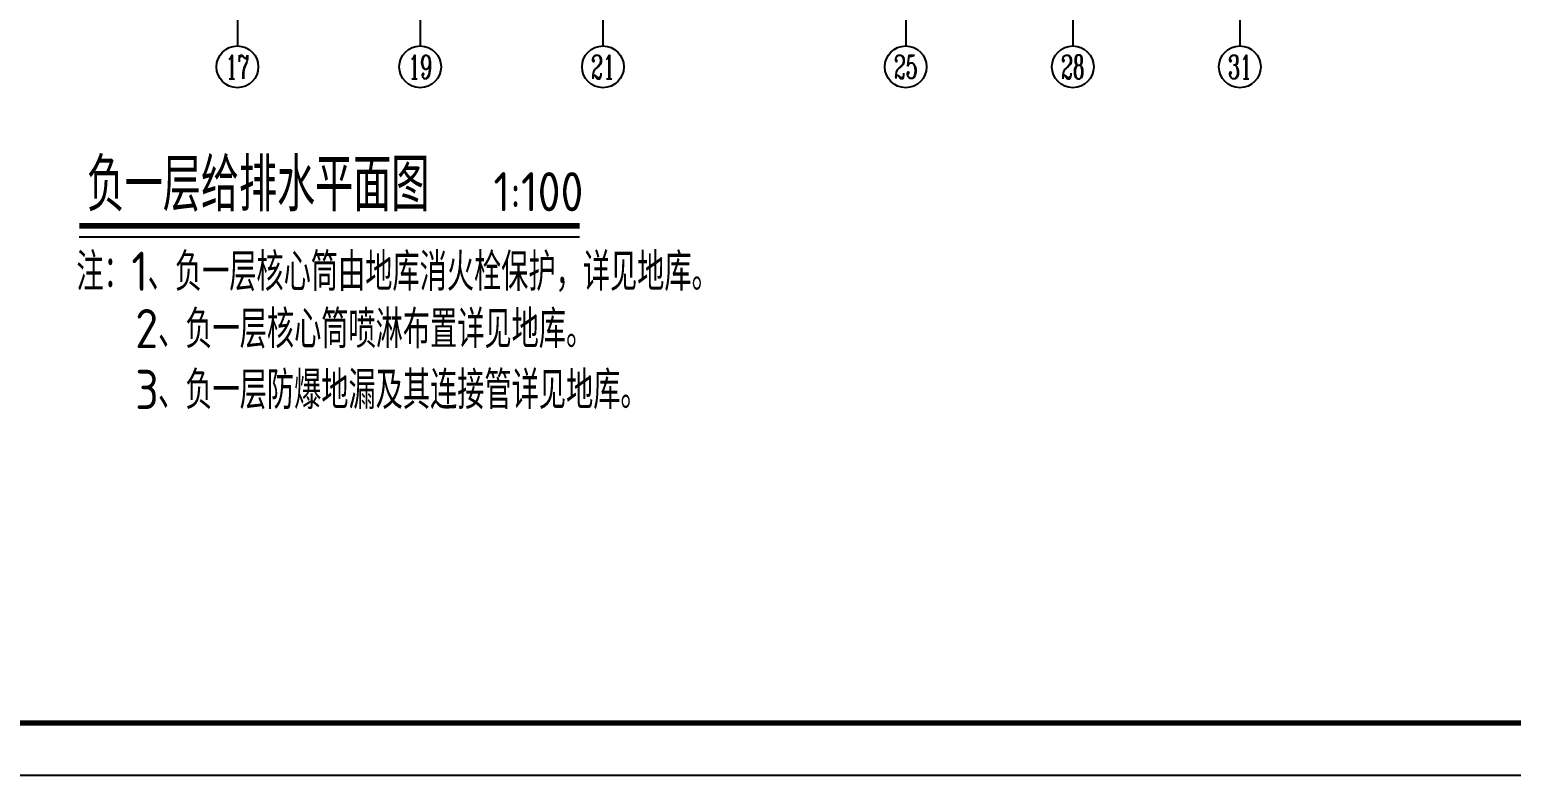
# Model space of a CAD drawing. Extents: x 27938 to 1507990, y 110129 to 923079.
# Drawn here: x 620329 to 648709, y 566159 to 580436 of the extents above; entities that cross this region are included whole.
import ezdxf
from ezdxf.enums import TextEntityAlignment as Align
from ezdxf.xclip import XClip

# ---------------------------------------------------------------- set-up
doc = ezdxf.new("R2010")
doc.units = 0
doc.header["$LTSCALE"] = 1000
doc.header["$MEASUREMENT"] = 0
doc.header["$XCLIPFRAME"] = 0
for name, color, linetype in [('AXIS', 3, 'Continuous'), ('AXIS_TEXT', 7, 'Continuous'), ('DIM_SYMB', 3, 'Continuous'), ('DOTE', 1, 'Continuous'), ('图框', 140, 'Continuous')]:
    doc.layers.add(name, color=color, linetype=linetype)
doc.layers.add('yichutu', color=7, linetype='Continuous', true_color=0xffffff, plot=False)
doc.styles.add('_TCH_AXIS', font='COMPLEX', dxfattribs={"bigfont": 'GBCBIG'})
doc.styles.add('COMPLEX', font='COMPLEX')
doc.styles.get("Standard").update_dxf_attribs({"font": 'gbenor.shx', "bigfont": 'gbcbig.shx'})

# ---------------------------------------------------------------- blocks, each defined once
blk = doc.blocks.new('A$C74D73064')
at = {"layer": 'DOTE', "color": 5}
for p, q in [((125240, 54519.3), (125305, 3986.3)), ((130305, 54519.3), (130305, 3986.3))]:
    blk.add_line(p, q, dxfattribs=at)
blk = doc.blocks.new('TK')
at = {"layer": '图框'}
blk.add_lwpolyline([(465375, 548714), (549475, 548714), (549475, 489314), (465375, 489314)], close=True, dxfattribs=at)
blk.add_lwpolyline([(465375, 548714), (549475, 548714), (549475, 489314), (465375, 489314)], close=True, dxfattribs=at)
at = {"layer": '图框', "const_width": 100}
blk.add_lwpolyline([(548475, 490314), (548475, 547714), (467875, 547714), (467875, 490314)], close=True, dxfattribs=at)
blk = doc.blocks.new('yct-841-594-84100-59399.9999999999-100-1000.0')
at = {"layer": 'yichutu', "color": 7, "true_color": 0xffffff}
blk.add_lwpolyline([(0, 0), (0, 59400), (84100, 59400), (84100, 0)], close=True, dxfattribs=at)
blk = doc.blocks.new('_AXISO')
blk.add_circle((0, 0), 0.5)
at = {"layer": 'AXIS_TEXT', "style": 'COMPLEX', "width": 1.041667}
blk.add_attdef('A', text='', height=0.56, dxfattribs=at).set_placement((-0.25, -0.28), (0.25, -0.28), align=Align.FIT)

msp = doc.modelspace()

# ---------------------------------------------------------------- linework, layer by layer
at = {"layer": 'AXIS', "color": 8}
for p, q in [((624309.4, 584123.7), (624309.4, 580123.7)), ((627809.4, 584123.7), (627809.4, 580123.7)), ((631309.4, 584123.7), (631309.4, 580123.7)), ((637109.4, 584123.8), (637109.4, 580123.8)), ((640309.4, 584123.7), (640309.4, 580123.7)), ((643509.4, 584123.7), (643509.4, 580123.7))]:
    msp.add_line(p, q, dxfattribs=at)
at = {"layer": 'DIM_SYMB', "const_width": 105}
msp.add_lwpolyline([(621279.1, 576681.3), (630862.9, 576681.3)], dxfattribs=at)
at = {"layer": 'DIM_SYMB'}
msp.add_lwpolyline([(621279.1, 576471.3), (630862.9, 576471.3)], dxfattribs=at)

# ---------------------------------------------------------------- block references
msp.add_blockref('TK', (123131.9, 76845.5))
at = {"color": 8}
ref = msp.add_blockref('A$C74D73064', (496096.4, 574050.2), dxfattribs=at)
XClip(ref).set_block_clipping_path([(104713.0339338902, 10073.5896271096), (158713.0208014316, 29573.5896259328)])
at = {"layer": 'AXIS', "color": 8}
ref = msp.add_blockref('_AXISO', (624309.4, 579723.7), dxfattribs=dict(at, xscale=800, yscale=800, zscale=800))
ref.add_attrib('A', '17', dxfattribs={"layer": 'AXIS_TEXT', "color": 8, "ltscale": 0.5, "height": 452.55, "style": '_TCH_AXIS', "width": 0.724138}).set_placement((624083.1, 579497.4), (624535.7, 579497.4), align=Align.FIT)
ref = msp.add_blockref('_AXISO', (627809.4, 579723.7), dxfattribs=dict(at, xscale=800, yscale=800, zscale=800))
ref.add_attrib('A', '19', dxfattribs={"layer": 'AXIS_TEXT', "color": 8, "ltscale": 0.5, "height": 452.55, "style": '_TCH_AXIS', "width": 0.724138}).set_placement((627583.1, 579497.4), (628035.7, 579497.4), align=Align.FIT)
ref = msp.add_blockref('_AXISO', (631309.4, 579723.7), dxfattribs=dict(at, xscale=800, yscale=800, zscale=800))
ref.add_attrib('A', '21', dxfattribs={"layer": 'AXIS_TEXT', "color": 8, "ltscale": 0.5, "height": 452.55, "style": '_TCH_AXIS', "width": 0.724138}).set_placement((631083.1, 579497.4), (631535.7, 579497.4), align=Align.FIT)
ref = msp.add_blockref('_AXISO', (637109.4, 579723.8), dxfattribs=dict(at, xscale=800, yscale=800, zscale=800))
ref.add_attrib('A', '25', dxfattribs={"layer": 'AXIS_TEXT', "color": 8, "ltscale": 0.5, "height": 452.55, "style": '_TCH_AXIS', "width": 0.617647}).set_placement((636883.1, 579497.6), (637335.6, 579497.6), align=Align.FIT)
ref = msp.add_blockref('_AXISO', (640309.4, 579723.7), dxfattribs=dict(at, xscale=800, yscale=800, zscale=800))
ref.add_attrib('A', '28', dxfattribs={"layer": 'AXIS_TEXT', "color": 8, "ltscale": 0.5, "height": 452.55, "style": '_TCH_AXIS', "width": 0.617647}).set_placement((640083.1, 579497.4), (640535.7, 579497.4), align=Align.FIT)
ref = msp.add_blockref('_AXISO', (643509.4, 579723.7), dxfattribs=dict(at, xscale=800, yscale=800, zscale=800))
ref.add_attrib('A', '31', dxfattribs={"layer": 'AXIS_TEXT', "color": 8, "ltscale": 0.5, "height": 452.55, "style": '_TCH_AXIS', "width": 0.75}).set_placement((643283.1, 579497.4), (643735.7, 579497.4), align=Align.FIT)
at = {"layer": 'yichutu'}
msp.add_blockref('yct-841-594-84100-59399.9999999999-100-1000.0', (588506.9, 566159.2), dxfattribs=at)

# ---------------------------------------------------------------- texts
at = {"layer": 'DIM_SYMB', "color": 7}
for s, height, p in [('负一层给排水平面图', 1012.77, (621422.3, 576958.3)), ('1:100', 750, (629212.4, 576958.3)), ('注：', 723.4, (621224.8, 575434.7)), ('1', 750, (622278, 575434.7)), ('、负一层核心筒由地库消火栓保护，详见地库。', 723.404, (622590.5, 575434.7)), ('2', 750, (622353.1, 574337.8)), ('、负一层核心筒喷淋布置详见地库。', 723.404, (622790.6, 574337.8)), ('3', 750, (622353.1, 573171.7)), ('、负一层防爆地漏及其连接管详见地库。', 723.404, (622790.6, 573171.7))]:
    msp.add_text(s, height=height, dxfattribs=at).set_placement(p)

doc.saveas('drawing.dxf')
